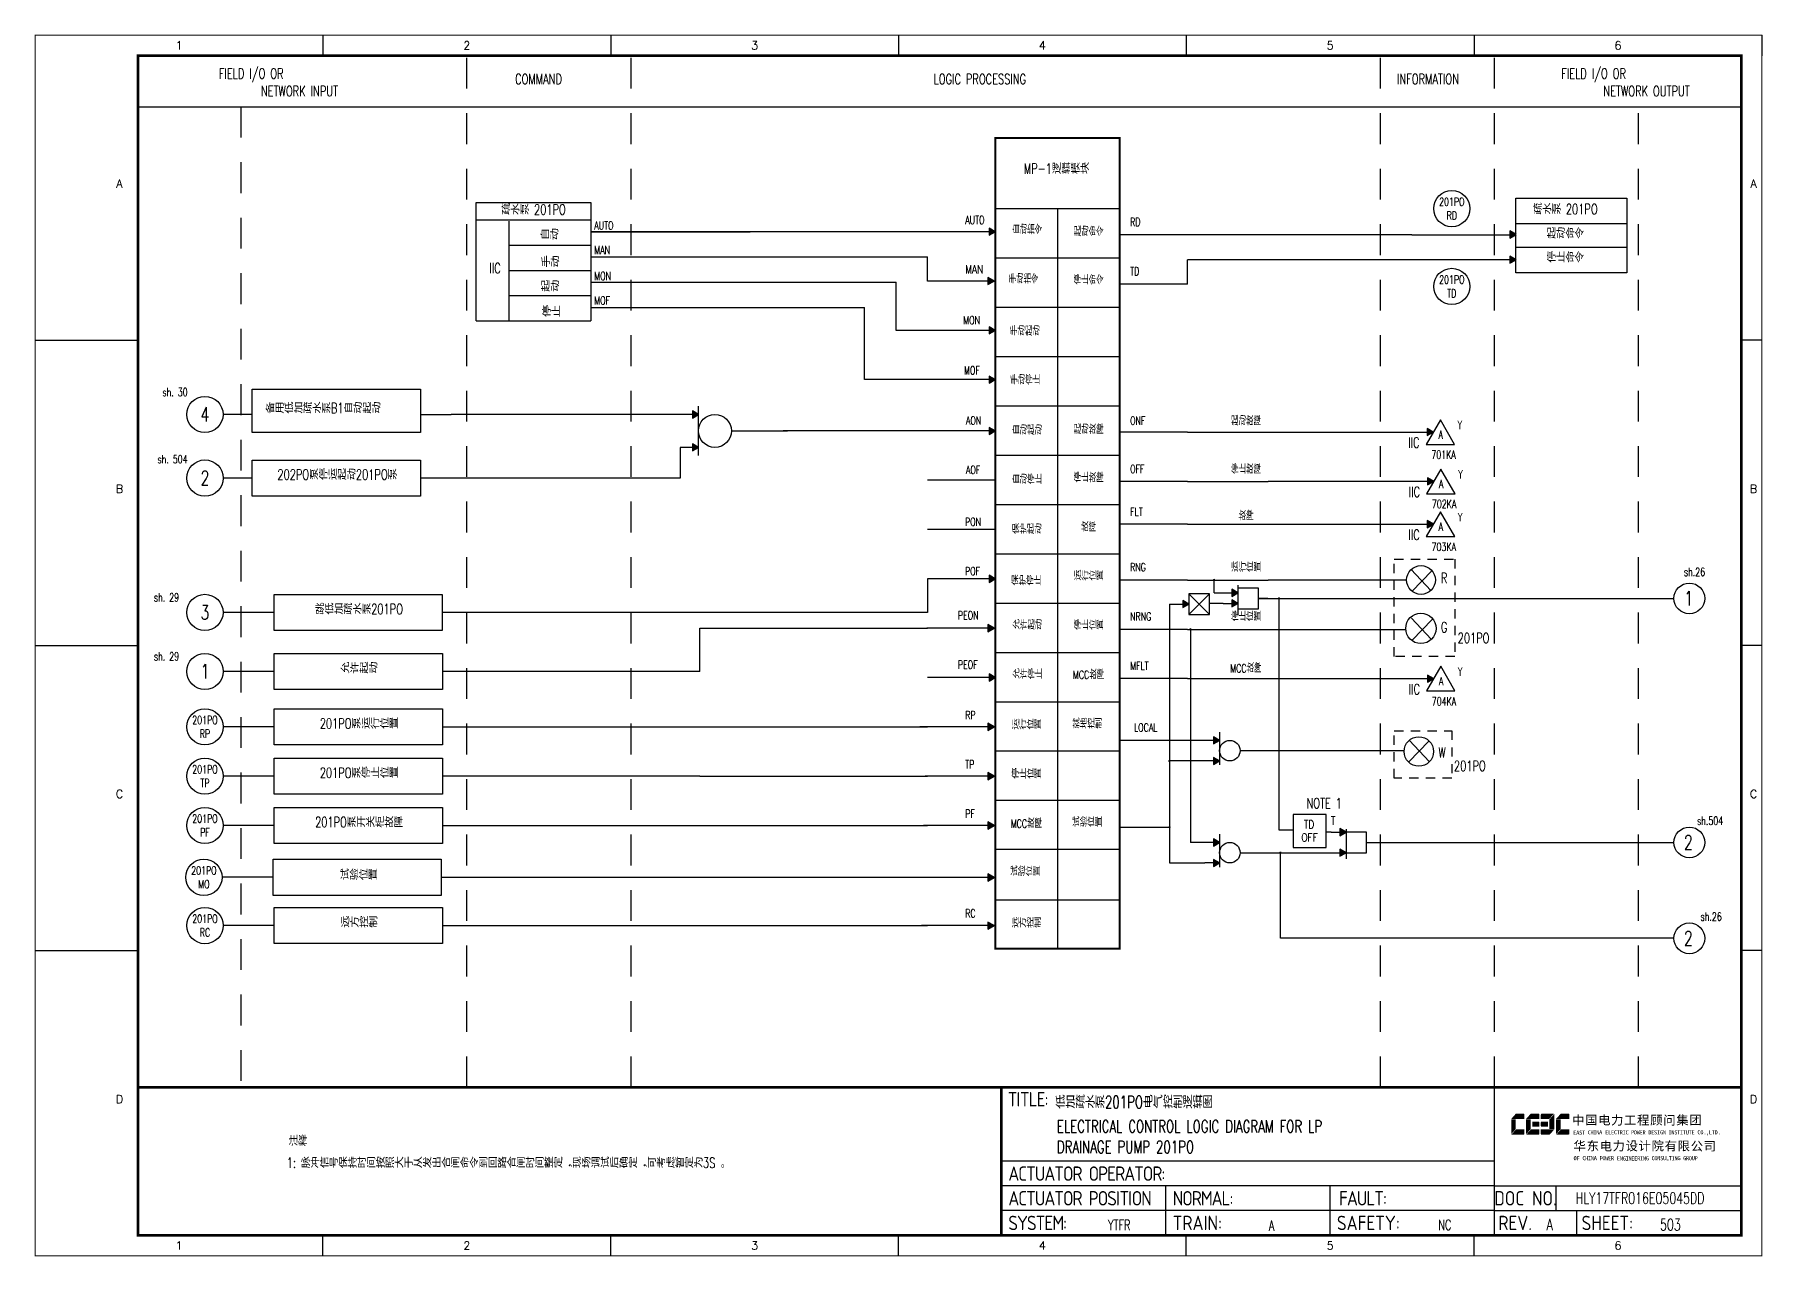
# Model space of a CAD drawing. Header units: millimetres. Extents: x 5560 to 16471, y 4607 to 8234.
# Drawn here: x 16050.6 to 16470.9, y 7531.3 to 7828.6 of the extents above; entities that cross this region are included whole.
import ezdxf
from ezdxf.enums import TextEntityAlignment as Align

# ---------------------------------------------------------------- set-up
doc = ezdxf.new("R2010")
doc.units = ezdxf.units.MM
doc.linetypes.add('JIS_02_0.7', pattern=[1.35, 0.75, -0.6])
for name, color, linetype in [('BLOCK', 7, 'Continuous'), ('BORDER', 1, 'Continuous'), ('MLINE', 6, 'Continuous'), ('TITLE', 1, 'Continuous'), ('TK', 7, 'Continuous'), ('图框_外框线', 7, 'Continuous'), ('图框_标题栏文字', 6, 'Continuous')]:
    doc.layers.add(name, color=color, linetype=linetype)
doc.styles.add('DANIEL', font='COMPLEX', dxfattribs={"width": 0.7, "bigfont": 'GVFS'})
doc.styles.add('ecepdi', font='simhei.ttf', dxfattribs={"width": 0.9})
doc.styles.get("Standard").update_dxf_attribs({"font": 'romans.shx', "width": 0.7, "bigfont": '@0hztxta.shx'})
doc.styles.add('工程字', font='gbenor.shx', dxfattribs={"bigfont": 'gbcbig.shx'})

# ---------------------------------------------------------------- blocks, each defined once
blk = doc.blocks.new('huo')
at = {"layer": 'BORDER'}
for points in [[(-72.15, 909.27), (-73.65, 910.13), (-73.65, 908.4)], [(-72.15, 904.27), (-73.65, 905.13), (-73.65, 903.4)]]:
    blk.add_hatch(color=256, dxfattribs=at).paths.add_polyline_path(points)
for p, q in [((-72.15, 909.27), (-75.75, 909.27)), ((-72.15, 911.28), (-72.15, 903.28)), ((-72.15, 904.27), (-75.75, 904.27)), ((-67.15, 906.77), (-65.15, 906.77))]:
    blk.add_line(p, q, dxfattribs=at)
for points in [[(-72.15, 909.27), (-73.65, 910.13), (-73.65, 908.4)], [(-72.15, 904.27), (-73.65, 905.13), (-73.65, 903.4)]]:
    blk.add_lwpolyline(points, close=True, dxfattribs=at)
blk.add_circle((-69.65, 906.77), 2.5, dxfattribs=at)
blk = doc.blocks.new('A$C1E0003F3')
h = blk.add_hatch(color=152)
edge = h.paths.add_edge_path()
edge.add_ellipse((5.15, 4.41), major_axis=(0, 0.211), ratio=0.769231, start_angle=-90, end_angle=0)
edge.add_line((5.15, 4.62), (3.22, 4.62))
edge.add_line((3.22, 4.62), (2.09, 3.35))
edge.add_line((2.09, 3.35), (5.32, 3.35))
edge.add_line((5.32, 3.35), (5.32, 4.41))
h.paths.add_polyline_path([(3.22, 3.23), (2.09, 3.23), (2.09, -0.36), (3.22, 0.91)])
edge = h.paths.add_edge_path()
edge.add_line((5.32, 0.81), (3.27, 0.81))
edge.add_line((3.27, 0.81), (2.13, -0.46))
edge.add_line((2.13, -0.46), (5.15, -0.46))
edge.add_ellipse((5.15, -0.25), major_axis=(0, 0.211), ratio=0.769231, start_angle=180, end_angle=270)
edge.add_line((5.32, -0.25), (5.32, 0.81))
h = blk.add_hatch(color=152)
edge = h.paths.add_edge_path()
edge.add_ellipse((8.78, 4.41), major_axis=(0, 0.211), ratio=0.769231, start_angle=-90, end_angle=0)
edge.add_line((8.78, 4.62), (6.84, 4.62))
edge.add_line((6.84, 4.62), (5.71, 3.35))
edge.add_line((5.71, 3.35), (8.94, 3.35))
edge.add_line((8.94, 3.35), (8.94, 4.41))
h.paths.add_polyline_path([(6.84, 3.23), (5.71, 3.23), (5.71, -0.36), (6.84, 0.91)])
edge = h.paths.add_edge_path()
edge.add_ellipse((8.78, 2.49), major_axis=(0, 0.211), ratio=0.769231, start_angle=-90, end_angle=0)
edge.add_line((8.78, 2.7), (7.22, 2.7))
edge.add_line((7.22, 2.7), (7.22, 1.44))
edge.add_line((7.22, 1.44), (8.78, 1.44))
edge.add_ellipse((8.78, 1.65), major_axis=(0, 0.211), ratio=0.769231, start_angle=180, end_angle=270)
edge.add_line((8.94, 1.65), (8.94, 2.49))
edge = h.paths.add_edge_path()
edge.add_line((8.94, 0.81), (6.89, 0.81))
edge.add_line((6.89, 0.81), (5.75, -0.46))
edge.add_line((5.75, -0.46), (8.78, -0.46))
edge.add_ellipse((8.78, -0.25), major_axis=(0, 0.211), ratio=0.769231, start_angle=180, end_angle=270)
edge.add_line((8.94, -0.25), (8.94, 0.81))
h = blk.add_hatch(color=1)
edge = h.paths.add_edge_path()
edge.add_line((12.48, 4.62), (9.46, 4.62))
edge.add_ellipse((9.46, 4.41), major_axis=(0, 0.211), ratio=0.769231, start_angle=0, end_angle=90)
edge.add_line((9.3, 4.41), (9.3, 3.35))
edge.add_line((9.3, 3.35), (11.35, 3.35))
edge.add_line((11.35, 3.35), (12.48, 4.62))
h.paths.add_polyline_path([(12.57, 4.56), (11.38, 3.23), (11.38, 0.93), (12.57, 0.93)])
edge = h.paths.add_edge_path()
edge.add_line((11.03, 2.7), (9.46, 2.7))
edge.add_ellipse((9.46, 2.49), major_axis=(0, 0.211), ratio=0.769231, start_angle=0, end_angle=90)
edge.add_line((9.3, 2.49), (9.3, 1.65))
edge.add_ellipse((9.46, 1.65), major_axis=(0, 0.211), ratio=0.769231, start_angle=90, end_angle=180)
edge.add_line((9.46, 1.44), (11.03, 1.44))
edge.add_line((11.03, 1.44), (11.03, 2.7))
h = blk.add_hatch(color=152)
edge = h.paths.add_edge_path()
edge.add_ellipse((16.11, 4.41), major_axis=(0, 0.211), ratio=0.769231, start_angle=-90, end_angle=0)
edge.add_line((16.11, 4.62), (14.14, 4.62))
edge.add_line((14.14, 4.62), (13, 3.35))
edge.add_line((13, 3.35), (16.27, 3.35))
edge.add_line((16.27, 3.35), (16.27, 4.41))
h.paths.add_polyline_path([(14.14, 3.23), (13, 3.23), (13, -0.36), (14.14, 0.91)])
edge = h.paths.add_edge_path()
edge.add_line((16.27, 0.81), (14.18, 0.81))
edge.add_line((14.18, 0.81), (13.04, -0.46))
edge.add_line((13.04, -0.46), (16.03, -0.46))
edge.add_ellipse((16.03, -0.15), major_axis=(0, 0.316), ratio=0.769231, start_angle=180, end_angle=270)
edge.add_line((16.27, -0.15), (16.27, 0.81))
h = blk.add_hatch(color=1)
edge = h.paths.add_edge_path()
edge.add_line((12.58, 0.79), (9.3, 0.79))
edge.add_line((9.3, 0.79), (9.3, -0.27))
edge.add_ellipse((9.46, -0.27), major_axis=(0, 0.211), ratio=0.769231, start_angle=90, end_angle=180)
edge.add_line((9.46, -0.48), (11.43, -0.48))
edge.add_line((11.43, -0.48), (12.58, 0.79))
at = {"layer": 'TITLE', "color": 7, "style": 'ecepdi'}
for s, p in [('中', (16.92, 1.94)), ('国', (20.09, 2)), ('电', (23.25, 1.99)), ('力', (26.39, 1.96)), ('程', (32.71, 1.98)), ('顾', (35.9, 1.98)), ('问', (39.09, 1.94)), ('集', (42.26, 1.98)), ('团', (45.42, 2.01)), ('工', (29.53, 1.95)), ('华', (17.24, -4.31)), ('东', (20.45, -4.29)), ('电', (23.62, -4.35)), ('力', (26.75, -4.32)), ('设', (29.92, -4.3)), ('计', (33.05, -4.31)), ('院', (36.26, -4.29)), ('有', (39.41, -4.29)), ('限', (42.57, -4.32)), ('公', (45.78, -4.38)), ('司', (48.91, -4.35))]:
    blk.add_text(s, height=2.2, dxfattribs=at).set_placement(p)
at = {"layer": 'TITLE', "color": 7, "style": 'ecepdi', "width": 0.975}
for s, p in [('E', (17.58, 0.02)), ('A', (18.29, 0.03)), ('S', (19, 0.03)), ('T', (19.7, 0.03)), ('C', (21.1, 0.09)), ('H', (21.77, 0.09)), ('I', (22.46, 0.09)), ('N', (23.17, 0.1)), ('A', (23.86, 0.1)), ('E', (25.35, 0.09)), ('L', (26.05, 0.11)), ('E', (26.76, 0.1)), ('C', (27.46, 0.12)), ('T', (28.18, 0.11)), ('R', (28.87, 0.1)), ('I', (29.57, 0.11)), ('C', (30.28, 0.1)), ('P', (31.64, 0.09)), ('O', (32.32, 0.08)), ('W', (33.03, 0.08)), ('E', (33.72, 0.08)), ('R', (34.42, 0.09)), ('D', (35.81, 0.1)), ('E', (36.52, 0.1)), ('S', (37.2, 0.1)), ('I', (37.91, 0.09)), ('G', (38.68, 0.11)), ('N', (39.38, 0.09)), ('I', (40.72, 0.07)), ('N', (41.43, 0.08)), ('S', (42.14, 0.08)), ('T', (42.83, 0.08)), ('I', (43.52, 0.09)), ('T', (44.22, 0.07)), ('U', (44.93, 0.07)), ('T', (45.63, 0.08)), ('E', (46.34, 0.09)), ('C', (47.76, 0.11)), ('O', (48.48, 0.1)), ('L', (50.56, 0.1)), ('T', (51.27, 0.1)), ('D', (51.96, 0.1)), ('.', (49.23, 0.1)), (',', (49.87, 0.1)), ('.', (52.72, 0.11)), ('O', (17.67, -6.18)), ('OF', (18.01, -6.2)), ('F', (18.37, -6.2)), ('C', (19.8, -6.19)), ('H', (20.47, -6.19)), ('I', (21.15, -6.19)), ('N', (21.87, -6.18)), ('A', (22.56, -6.18)), ('P', (23.98, -6.2)), ('O', (24.66, -6.21)), ('W', (25.36, -6.21)), ('E', (26.06, -6.21)), ('R', (26.75, -6.2)), ('E', (28.19, -6.24)), ('N', (28.91, -6.27)), ('G', (29.62, -6.26)), ('I', (30.32, -6.27)), ('N', (31.02, -6.27)), ('E', (31.7, -6.28)), ('E', (32.41, -6.27)), ('R', (33.1, -6.24)), ('I', (33.81, -6.24)), ('N', (34.51, -6.26)), ('G', (35.2, -6.24)), ('C', (36.61, -6.19)), ('O', (37.3, -6.21)), ('N', (38, -6.2)), ('S', (38.71, -6.21)), ('U', (39.41, -6.18)), ('L', (40.11, -6.18)), ('T', (40.81, -6.19)), ('I', (41.51, -6.21)), ('N', (42.2, -6.21)), ('G', (42.91, -6.17)), ('G', (44.29, -6.2)), ('R', (45, -6.21)), ('O', (45.69, -6.22)), ('U', (46.39, -6.2)), ('P', (47.1, -6.23))]:
    blk.add_text(s, height=1, dxfattribs=at).set_placement(p, align=Align.MIDDLE_CENTER)
blk = doc.blocks.new('1')
for p, q in [((70, 297), (70, 292)), ((140, 297), (140, 292)), ((210, 297), (210, 292)), ((280, 297), (280, 292)), ((350, 297), (350, 292)), ((420, 297), (420, 292)), ((0, 222.75), (25, 222.75)), ((420, 222.75), (415, 222.75)), ((0, 148.5), (25, 148.5)), ((420, 148.5), (415, 148.5)), ((0, 74.25), (25, 74.25)), ((420, 74.25), (415, 74.25)), ((70, 0), (70, 5)), ((140, 0), (140, 5)), ((210, 0), (210, 5)), ((280, 0), (280, 5)), ((350, 0), (350, 5))]:
    blk.add_line(p, q)
at = {"layer": '图框_外框线'}
for p, q in [((355, 5), (355, 41)), ((355, 23), (235, 23)), ((355, 17), (235, 17)), ((275, 11), (275, 17)), ((315, 11), (315, 17)), ((355, 17), (415, 17)), ((370, 11), (370, 17)), ((355, 11), (235, 11)), ((355, 11), (235, 11)), ((275, 5), (275, 11)), ((315, 5), (315, 11)), ((355, 11), (415, 11)), ((375, 5), (375, 11))]:
    blk.add_line(p, q, dxfattribs=at)
for points, const_width in [([(0, 0), (420, 0), (420, 297), (0, 297)], 0.3), ([(25, 5), (415, 5), (415, 292), (25, 292)], 0.6)]:
    blk.add_lwpolyline(points, close=True, dxfattribs=dict(at, const_width=const_width))
at = {"layer": '图框_外框线', "const_width": 0.6}
blk.add_lwpolyline([(235, 41), (25, 41)], dxfattribs=at)
at = {"layer": '图框_外框线'}
blk.add_lwpolyline([(415, 41, 0.6, 0.6, 0), (235, 41, 0.6, 0.6, 0), (235, 5, 0, 0, 0)], format="xyseb", dxfattribs=at)
blk.add_blockref('A$C1E0003F3', (356.94, 29.95))
at = {"layer": 'TK', "color": 3}
for s, p in [('1', (35, 294.5)), ('2', (105, 294.5)), ('3', (175, 294.5)), ('4', (245, 294.5)), ('5', (315, 294.5)), ('6', (385, 294.5)), ('1', (35, 2.5)), ('2', (105, 2.5)), ('3', (175, 2.5)), ('4', (245, 2.5)), ('5', (315, 2.5)), ('6', (385, 2.5))]:
    blk.add_text(s, height=2, dxfattribs=at).set_placement(p, align=Align.MIDDLE)
for s, p in [('A', (20.5, 259.88)), ('A', (418, 259.88)), ('B', (20.5, 185.62)), ('B', (418, 185.62)), ('C', (20.5, 111.38)), ('C', (418, 111.38)), ('D', (20.5, 37.12)), ('D', (418, 37.12))]:
    blk.add_text(s, height=2, dxfattribs=at).set_placement(p, align=Align.CENTER)
at = {"layer": '图框_标题栏文字', "char_height": 3.5, "style": '工程字'}
for s, insert, width, attachment_point in [('{\\T0.9; TITLE:}', (234.86, 38.09), 14.2249, 4), ('{\\T0.9; ACTUATOR OPERATOR:}', (235, 20), 40, 4), ('{\\T0.9; ACTUATOR POSITION}', (235, 14), 45, 4), ('{\\T0.9; NORMAL:}', (275, 14), 18.2557, 4), ('{\\T0.9; FAULT:}', (315.44, 14), 15, 4), ('DOC NO.', (362.5, 14), 15, 5), ('{\\T0.9; SYSTEM:}', (235, 8), 17.9526, 4), ('{\\T0.9; }TRAIN: ', (275, 8), 17.6638, 4), ('SAFETY:', (324.3, 8), 22.3993, 5), ('REV.', (360, 8), 10, 5), ('SHEET:', (382.42, 8), 20, 5)]:
    blk.add_mtext(s, dxfattribs=dict(at, insert=insert, width=width, attachment_point=attachment_point))

msp = doc.modelspace()

# ---------------------------------------------------------------- hatches: boundary and pattern name
for points in [[(16284.24, 7780.66), (16282.74, 7781.52), (16282.74, 7779.79)], [(16410.95, 7779.97), (16409.45, 7780.83), (16409.45, 7779.1)], [(16410.95, 7773.84), (16409.45, 7774.71), (16409.45, 7772.97)], [(16283.97, 7768.66), (16282.47, 7769.52), (16282.47, 7767.79)], [(16284.24, 7756.66), (16282.74, 7757.52), (16282.74, 7755.79)], [(16284.24, 7744.66), (16282.74, 7745.52), (16282.74, 7743.79)], [(16212.06, 7736.19), (16210.56, 7737.05), (16210.56, 7735.32)], [(16284.24, 7732.19), (16282.74, 7733.05), (16282.74, 7731.32)], [(16390.78, 7731.91), (16389.28, 7732.78), (16389.28, 7731.05)], [(16212.06, 7728.19), (16210.56, 7729.05), (16210.56, 7727.32)], [(16390.89, 7719.91), (16389.39, 7720.78), (16389.39, 7719.05)], [(16390.82, 7709.49), (16389.32, 7710.36), (16389.32, 7708.63)], [(16284.24, 7696.19), (16282.74, 7697.05), (16282.74, 7695.32)], [(16283.97, 7684.19), (16282.47, 7685.05), (16282.47, 7683.32)], [(16284.24, 7672.19), (16282.74, 7673.05), (16282.74, 7671.32)], [(16390.87, 7671.91), (16389.37, 7672.78), (16389.37, 7671.05)], [(16283.97, 7660.19), (16282.47, 7661.05), (16282.47, 7659.32)], [(16283.97, 7648.19), (16282.47, 7649.05), (16282.47, 7647.32)], [(16283.97, 7636.19), (16282.47, 7637.05), (16282.47, 7635.32)], [(16283.97, 7623.54), (16282.47, 7624.41), (16282.47, 7622.67)], [(16283.97, 7611.83), (16282.47, 7612.7), (16282.47, 7610.97)]]:
    msp.add_hatch(color=256).paths.add_polyline_path(points)
h = msp.add_hatch(color=256)
h.paths.add_polyline_path([(16337.19, 7695.94), (16337.48, 7695.94), (16337.48, 7695.94), (16337.77, 7695.94, 0.926538)])
h.paths.add_polyline_path([(16337.77, 7695.91, 0.019012), (16337.77, 7695.94), (16337.48, 7695.94), (16337.48, 7695.62, 0.419038)])
h.paths.add_polyline_path([(16337.48, 7695.94), (16337.19, 7695.94, 0.019106), (16337.19, 7695.91, 0.409405), (16337.48, 7695.62)])
h = msp.add_hatch(color=256)
h.paths.add_polyline_path([(16352.97, 7691.45), (16353.26, 7691.45), (16353.26, 7691.45), (16353.55, 7691.45, 0.926538)])
h.paths.add_polyline_path([(16353.56, 7691.43, 0.019012), (16353.55, 7691.45), (16353.26, 7691.45), (16353.26, 7691.14, 0.419038)])
h.paths.add_polyline_path([(16353.26, 7691.45), (16352.97, 7691.45, 0.019106), (16352.97, 7691.43, 0.409405), (16353.26, 7691.14)])
h = msp.add_hatch(color=256)
h.paths.add_polyline_path([(16331.43, 7683.94), (16331.72, 7683.94), (16331.72, 7683.94), (16332.01, 7683.94, 0.926538)])
h.paths.add_polyline_path([(16332.01, 7683.91, 0.019012), (16332.01, 7683.94), (16331.72, 7683.94), (16331.72, 7683.62, 0.419038)])
h.paths.add_polyline_path([(16331.72, 7683.94), (16331.43, 7683.94, 0.019106), (16331.43, 7683.91, 0.409405), (16331.72, 7683.62)])
h = msp.add_hatch(color=256)
h.paths.add_polyline_path([(16326.32, 7651.92), (16326.61, 7651.92), (16326.61, 7651.92), (16326.91, 7651.92, 0.926538)])
h.paths.add_polyline_path([(16326.91, 7651.9, 0.019012), (16326.91, 7651.92), (16326.61, 7651.92), (16326.61, 7651.61, 0.419038)])
h.paths.add_polyline_path([(16326.61, 7651.92), (16326.32, 7651.92, 0.019106), (16326.32, 7651.9, 0.409405), (16326.61, 7651.61)])
h = msp.add_hatch(color=256)
h.paths.add_polyline_path([(16326.32, 7635.8), (16326.61, 7635.8), (16326.61, 7635.8), (16326.91, 7635.8, 0.926538)])
h.paths.add_polyline_path([(16326.91, 7635.78, 0.019012), (16326.91, 7635.8), (16326.61, 7635.8), (16326.61, 7635.49, 0.419038)])
h.paths.add_polyline_path([(16326.61, 7635.8), (16326.32, 7635.8, 0.019106), (16326.32, 7635.78, 0.409405), (16326.61, 7635.49)])
h = msp.add_hatch(color=256)
h.paths.add_polyline_path([(16353.32, 7629.58), (16353.6, 7629.58), (16353.6, 7629.58), (16353.9, 7629.58, 0.926538)])
h.paths.add_polyline_path([(16353.9, 7629.56, 0.019012), (16353.9, 7629.58), (16353.6, 7629.58), (16353.6, 7629.26, 0.419038)])
h.paths.add_polyline_path([(16353.6, 7629.58), (16353.32, 7629.58, 0.019106), (16353.31, 7629.56, 0.409405), (16353.6, 7629.26)])
at = {"layer": 'BORDER'}
for color, points in [(256, [(16343.25, 7692.79), (16341.75, 7693.66), (16341.75, 7691.93)]), (40, [(16331.35, 7690.05), (16329.85, 7690.92), (16329.85, 7689.19)]), (256, [(16343.25, 7690.23), (16341.75, 7691.1), (16341.75, 7689.36)]), (40, [(16369.58, 7634.56), (16368.08, 7635.42), (16368.08, 7633.69)]), (40, [(16369.58, 7629.56), (16368.08, 7630.42), (16368.08, 7628.69)])]:
    msp.add_hatch(color=color, dxfattribs=at).paths.add_polyline_path(points)

# ---------------------------------------------------------------- linework, layer by layer
for p, q in [((16284.24, 7786.31), (16284.24, 7803.49)), ((16284.24, 7803.49), (16314.52, 7803.49)), ((16314.52, 7786.31), (16314.52, 7803.49)), ((16284.24, 7786.31), (16314.52, 7786.31)), ((16299.38, 7786.31), (16299.38, 7606.19)), ((16157.94, 7783.54), (16185.89, 7783.54)), ((16165.92, 7783.24), (16165.92, 7758.97)), ((16185.89, 7780.66), (16224.63, 7780.66)), ((16284.24, 7780.66), (16185.89, 7780.66)), ((16284.24, 7780.66), (16267.79, 7780.66)), ((16385.6, 7779.91), (16335.97, 7779.91)), ((16385.6, 7779.91), (16410.86, 7779.91)), ((16165.92, 7777.4), (16185.89, 7777.4)), ((16165.92, 7777.4), (16185.89, 7777.4)), ((16185.89, 7774.52), (16267.79, 7774.52)), ((16267.79, 7768.66), (16267.79, 7774.52)), ((16284.24, 7774.31), (16314.52, 7774.31)), ((16330.97, 7767.91), (16330.97, 7773.78)), ((16385.6, 7773.78), (16330.97, 7773.78)), ((16410.86, 7773.78), (16385.6, 7773.78)), ((16165.92, 7771.25), (16185.89, 7771.25)), ((16165.92, 7771.25), (16185.89, 7771.25)), ((16185.89, 7768.37), (16260.17, 7768.37)), ((16260.17, 7756.66), (16260.17, 7768.37)), ((16284.24, 7768.66), (16267.79, 7768.66)), ((16165.92, 7765.11), (16185.89, 7765.11)), ((16165.92, 7765.11), (16185.89, 7765.11)), ((16157.94, 7758.97), (16185.89, 7758.97)), ((16185.89, 7762.23), (16252.4, 7762.23)), ((16252.4, 7744.66), (16252.4, 7762.23)), ((16284.24, 7762.31), (16314.52, 7762.31)), ((16284.24, 7756.66), (16260.17, 7756.66)), ((16284.24, 7750.31), (16314.52, 7750.31)), ((16284.24, 7744.66), (16252.4, 7744.66)), ((16212.06, 7726.19), (16212.06, 7738.19)), ((16284.24, 7738.31), (16314.52, 7738.31)), ((16144.41, 7736.19), (16151.89, 7736.19)), ((16209.06, 7736.19), (16151.89, 7736.19)), ((16151.89, 7736.19), (16151.89, 7736.19)), ((16212.06, 7736.19), (16209.06, 7736.19)), ((16220.06, 7732.19), (16233.69, 7732.19)), ((16236.69, 7732.19), (16232.63, 7732.19)), ((16267.79, 7732.19), (16236.69, 7732.19)), ((16284.24, 7732.19), (16267.79, 7732.19)), ((16329.13, 7731.91), (16314.52, 7731.91)), ((16330.97, 7731.91), (16350.62, 7731.91)), ((16350.62, 7731.91), (16390.78, 7731.91)), ((16212.06, 7728.19), (16207.62, 7728.19)), ((16284.24, 7726.31), (16314.52, 7726.31)), ((16284.24, 7720.19), (16267.79, 7720.19)), ((16329.13, 7719.91), (16314.52, 7719.91)), ((16330.97, 7719.91), (16350.62, 7719.91)), ((16390.89, 7719.91), (16350.62, 7719.91)), ((16284.24, 7714.31), (16314.52, 7714.31)), ((16329.13, 7709.49), (16314.52, 7709.49)), ((16329.13, 7709.49), (16314.52, 7709.49)), ((16330.97, 7709.49), (16350.62, 7709.49)), ((16350.62, 7709.49), (16390.82, 7709.49)), ((16284.24, 7708.19), (16267.79, 7708.19)), ((16284.24, 7702.31), (16314.52, 7702.31)), ((16284.24, 7696.19), (16267.79, 7696.19)), ((16267.79, 7696.19), (16267.79, 7688.02)), ((16330.97, 7695.91), (16350.62, 7695.91)), ((16337.48, 7692.79), (16337.48, 7695.91)), ((16384.31, 7695.91), (16350.62, 7695.91)), ((16385.43, 7698.43), (16390.22, 7693.34)), ((16390.44, 7698.12), (16385.61, 7693.11)), ((16267.79, 7688.02), (16149.74, 7688.02)), ((16284.24, 7690.31), (16314.52, 7690.31)), ((16326.6, 7690.05), (16326.6, 7631.26)), ((16350.55, 7691.43), (16348.25, 7691.43)), ((16348.25, 7691.43), (16449.34, 7691.43)), ((16353.26, 7691.43), (16353.26, 7635.13)), ((16212.36, 7684.19), (16267.79, 7684.19)), ((16212.36, 7673.66), (16212.36, 7684.19)), ((16284.24, 7684.19), (16267.58, 7684.19)), ((16330.97, 7683.91), (16350.62, 7683.91)), ((16331.72, 7683.91), (16331.72, 7632.06)), ((16350.62, 7683.91), (16384.08, 7683.91)), ((16385.49, 7686.6), (16390.28, 7681.51)), ((16390.5, 7686.29), (16385.67, 7681.29)), ((16284.24, 7678.31), (16314.52, 7678.31)), ((16212.36, 7673.66), (16149.75, 7673.66)), ((16284.24, 7672.19), (16267.79, 7672.19)), ((16330.97, 7671.91), (16350.62, 7671.91)), ((16350.62, 7671.91), (16390.87, 7671.91)), ((16284.24, 7666.31), (16314.52, 7666.31)), ((16149.75, 7660.19), (16212.36, 7660.19)), ((16212.36, 7660.19), (16267.79, 7660.19)), ((16284.24, 7660.19), (16265.86, 7660.19)), ((16284.24, 7654.31), (16314.52, 7654.31)), ((16329.13, 7656.9), (16314.52, 7656.9)), ((16345.8, 7654.4), (16383.68, 7654.4)), ((16389.7, 7656.68), (16384.87, 7651.67)), ((16385.03, 7656.88), (16389.82, 7651.78)), ((16335.21, 7651.9), (16326.6, 7651.9)), ((16212.36, 7648.19), (16149.75, 7648.19)), ((16212.36, 7648.19), (16267.79, 7648.19)), ((16284.24, 7648.19), (16267.17, 7648.19)), ((16284.24, 7642.31), (16314.52, 7642.31)), ((16149.75, 7636.19), (16212.36, 7636.19)), ((16212.36, 7636.19), (16267.79, 7636.19)), ((16284.24, 7636.19), (16266.81, 7636.19)), ((16314.53, 7635.78), (16326.6, 7635.78)), ((16353.26, 7635.13), (16356.7, 7635.13)), ((16284.24, 7630.43), (16314.52, 7630.43)), ((16326.6, 7631.26), (16326.6, 7627.06)), ((16335.21, 7632.06), (16331.72, 7632.06)), ((16345.8, 7629.56), (16370.88, 7629.56)), ((16353.61, 7608.73), (16353.61, 7629.56)), ((16374.58, 7632.06), (16449.34, 7632.06)), ((16326.6, 7627.06), (16335.21, 7627.06)), ((16149.5, 7623.57), (16284.24, 7623.57)), ((16284.24, 7618.08), (16314.52, 7618.08)), ((16149.75, 7611.83), (16212.36, 7611.83)), ((16212.36, 7611.83), (16267.79, 7611.83)), ((16284.24, 7611.83), (16266.34, 7611.83))]:
    msp.add_line(p, q)
at = {"color": 0}
for p, q in [((16335.97, 7779.91), (16314.52, 7779.91)), ((16330.97, 7767.91), (16314.52, 7767.91)), ((16103.48, 7736.19), (16096.42, 7736.19)), ((16330.97, 7731.91), (16314.52, 7731.91)), ((16207.62, 7728.19), (16207.62, 7720.71)), ((16103.48, 7720.71), (16096.42, 7720.71)), ((16207.62, 7720.71), (16144.41, 7720.71)), ((16330.97, 7719.91), (16314.52, 7719.91)), ((16330.97, 7709.49), (16314.52, 7709.49)), ((16330.97, 7709.49), (16314.52, 7709.49)), ((16330.97, 7695.91), (16314.52, 7695.91)), ((16330.97, 7695.91), (16314.52, 7695.91)), ((16337.48, 7692.79), (16342.87, 7692.79)), ((16108.81, 7688.02), (16096.42, 7688.02)), ((16330.97, 7683.91), (16314.52, 7683.91)), ((16330.97, 7683.91), (16314.52, 7683.91)), ((16108.82, 7673.66), (16096.43, 7673.66)), ((16330.97, 7671.91), (16314.52, 7671.91)), ((16330.97, 7671.91), (16314.52, 7671.91)), ((16330.97, 7671.91), (16350.62, 7671.91)), ((16108.82, 7660.19), (16096.43, 7660.19)), ((16330.97, 7656.9), (16314.52, 7656.9)), ((16335.21, 7656.9), (16314.52, 7656.9)), ((16108.82, 7648.19), (16096.43, 7648.19)), ((16108.82, 7636.19), (16096.43, 7636.19)), ((16108.57, 7623.57), (16096.18, 7623.57)), ((16108.82, 7611.83), (16096.43, 7611.83)), ((16449.34, 7608.73), (16353.61, 7608.73))]:
    msp.add_line(p, q, dxfattribs=at)
at = {"color": 40}
for p, q in [((16339.66, 7690.23), (16336.35, 7690.23)), ((16365.99, 7634.56), (16364.7, 7634.56))]:
    msp.add_line(p, q, dxfattribs=at)
for const_width in [0.5, 0.2]:
    msp.add_lwpolyline([(16284.24, 7803.49), (16314.52, 7803.49), (16314.52, 7606.19), (16284.24, 7606.19), (16284.24, 7803.49)], dxfattribs=dict(const_width=const_width))
for points in [[(16410.86, 7788.8), (16437.88, 7788.8), (16437.88, 7770.66), (16410.86, 7770.66)], [(16284.24, 7786.31), (16314.52, 7786.31), (16314.52, 7606.19), (16284.24, 7606.19)], [(16284.24, 7780.66), (16282.74, 7781.52), (16282.74, 7779.79)], [(16410.95, 7779.97), (16409.45, 7780.83), (16409.45, 7779.1)], [(16410.86, 7782.66), (16437.88, 7782.66), (16437.88, 7776.8), (16410.86, 7776.8)], [(16410.95, 7773.84), (16409.45, 7774.71), (16409.45, 7772.97)], [(16283.97, 7768.66), (16282.47, 7769.52), (16282.47, 7767.79)], [(16284.24, 7756.66), (16282.74, 7757.52), (16282.74, 7755.79)], [(16103.48, 7742.33), (16144.41, 7742.33), (16144.41, 7731.8), (16103.48, 7731.8)], [(16284.24, 7744.66), (16282.74, 7745.52), (16282.74, 7743.79)], [(16212.06, 7736.19), (16210.56, 7737.05), (16210.56, 7735.32)], [(16284.24, 7732.19), (16282.74, 7733.05), (16282.74, 7731.32)], [(16390.78, 7731.91), (16389.28, 7732.78), (16389.28, 7731.05)], [(16212.06, 7728.19), (16210.56, 7729.05), (16210.56, 7727.32)], [(16103.48, 7725.1), (16144.41, 7725.1), (16144.41, 7716.32), (16103.48, 7716.32)], [(16390.89, 7719.91), (16389.39, 7720.78), (16389.39, 7719.05)], [(16390.82, 7709.49), (16389.32, 7710.36), (16389.32, 7708.63)], [(16284.24, 7696.19), (16282.74, 7697.05), (16282.74, 7695.32)], [(16108.81, 7692.41), (16149.74, 7692.41), (16149.74, 7683.63), (16108.81, 7683.63)], [(16283.97, 7684.19), (16282.47, 7685.05), (16282.47, 7683.32)], [(16108.82, 7678.05), (16149.75, 7678.05), (16149.75, 7669.27), (16108.82, 7669.27)], [(16284.24, 7672.19), (16282.74, 7673.05), (16282.74, 7671.32)], [(16390.87, 7671.91), (16389.37, 7672.78), (16389.37, 7671.05)], [(16108.82, 7664.57), (16149.75, 7664.57), (16149.75, 7655.8), (16108.82, 7655.8)], [(16283.97, 7660.19), (16282.47, 7661.05), (16282.47, 7659.32)], [(16108.82, 7652.57), (16149.75, 7652.57), (16149.75, 7643.8), (16108.82, 7643.8)], [(16283.97, 7648.19), (16282.47, 7649.05), (16282.47, 7647.32)], [(16108.82, 7640.57), (16149.75, 7640.57), (16149.75, 7631.8), (16108.82, 7631.8)], [(16283.97, 7636.19), (16282.47, 7637.05), (16282.47, 7635.32)], [(16108.57, 7627.96), (16149.5, 7627.96), (16149.5, 7619.19), (16108.57, 7619.19)], [(16283.97, 7623.54), (16282.47, 7624.41), (16282.47, 7622.67)], [(16108.82, 7616.22), (16149.75, 7616.22), (16149.75, 7607.44), (16108.82, 7607.44)], [(16283.97, 7611.83), (16282.47, 7612.7), (16282.47, 7610.97)]]:
    msp.add_lwpolyline(points, close=True)
for points in [[(16157.94, 7787.73), (16185.89, 7787.73), (16185.89, 7783.54)], [(16157.94, 7758.97), (16157.94, 7787.73)], [(16185.89, 7783.54), (16185.89, 7777.4)], [(16185.89, 7777.4), (16185.89, 7771.25)], [(16185.89, 7771.25), (16185.89, 7765.11)], [(16185.89, 7765.11), (16185.89, 7758.97)]]:
    msp.add_lwpolyline(points)
at = {"color": 1}
for points in [[(16395.97, 7728.91), (16392.51, 7734.91), (16389.04, 7728.91)], [(16396.09, 7716.91), (16392.62, 7722.91), (16389.16, 7716.91)], [(16396.01, 7706.49), (16392.55, 7712.49), (16389.08, 7706.49)], [(16396.07, 7668.91), (16392.61, 7674.91), (16389.14, 7668.91)]]:
    msp.add_lwpolyline(points, close=True, dxfattribs=at)
at = {"linetype": 'JIS_02_0.7', "ltscale": 3}
for points in [[(16381.28, 7700.97), (16396.01, 7700.97), (16396.01, 7677.32), (16381.28, 7677.32)], [(16381.28, 7659.24), (16395.31, 7659.24), (16395.31, 7647.72), (16381.28, 7647.72)]]:
    msp.add_lwpolyline(points, close=True, dxfattribs=at)
at = {"color": 40}
msp.add_lwpolyline([(16356.7, 7630.86), (16364.7, 7630.86), (16364.7, 7638.86), (16356.7, 7638.86)], close=True, dxfattribs=at)
for centre, radius in [((16395.3, 7786.27), 4.41), ((16395.3, 7767.34), 4.41), ((16092, 7736.19), 4.41), ((16216.06, 7732.19), 4), ((16092.01, 7720.71), 4.41), ((16387.81, 7695.92), 3.51), ((16092, 7688.02), 4.41), ((16453.08, 7691.43), 3.74), ((16387.78, 7684.14), 3.69), ((16092.01, 7673.66), 4.41), ((16092.01, 7660.19), 4.41), ((16387.27, 7654.18), 3.59), ((16092.01, 7648.19), 4.41), ((16092.01, 7636.19), 4.41), ((16453.08, 7632.06), 3.74), ((16091.76, 7623.57), 4.41), ((16092.01, 7611.83), 4.41), ((16453.08, 7608.73), 3.74)]:
    msp.add_circle(centre, radius)
at = {"layer": 'BORDER', "color": 40}
for p, q in [((16331.35, 7692.55), (16336.35, 7687.55)), ((16336.35, 7692.55), (16331.35, 7687.55)), ((16326.6, 7690.05), (16331.35, 7690.05)), ((16365.99, 7634.56), (16369.58, 7634.56)), ((16369.58, 7635.25), (16369.58, 7628.06))]:
    msp.add_line(p, q, dxfattribs=at)
at = {"layer": 'BORDER'}
for p, q in [((16339.66, 7692.79), (16343.25, 7692.79)), ((16343.25, 7694.62), (16343.25, 7687.43)), ((16339.66, 7690.23), (16343.25, 7690.23))]:
    msp.add_line(p, q, dxfattribs=at)
at = {"layer": 'BORDER', "color": 40}
for points in [[(16336.35, 7692.55), (16331.35, 7692.55), (16331.35, 7687.55), (16336.35, 7687.55)], [(16331.35, 7690.05), (16329.85, 7690.92), (16329.85, 7689.19)], [(16369.58, 7634.56), (16368.08, 7635.42), (16368.08, 7633.69)], [(16374.58, 7634.56), (16369.58, 7634.56), (16369.58, 7629.56), (16374.58, 7629.56)], [(16369.58, 7629.56), (16368.08, 7630.42), (16368.08, 7628.69)]]:
    msp.add_lwpolyline(points, close=True, dxfattribs=at)
at = {"layer": 'BORDER'}
for points in [[(16343.25, 7692.79), (16341.75, 7693.66), (16341.75, 7691.93)], [(16348.25, 7693.93), (16343.25, 7693.93), (16343.25, 7688.93), (16348.25, 7688.93)], [(16343.25, 7690.23), (16341.75, 7691.1), (16341.75, 7689.36)]]:
    msp.add_lwpolyline(points, close=True, dxfattribs=at)
at = {"layer": 'MLINE', "linetype": 'JIS_02_0.7', "ltscale": 10}
for p, q in [((16155.71, 7572.48), (16155.71, 7823.48)), ((16195.71, 7572.48), (16195.71, 7823.48)), ((16377.94, 7572.48), (16377.94, 7823.48)), ((16405.71, 7572.48), (16405.71, 7823.48)), ((16100.71, 7811.04), (16100.71, 7572.48)), ((16440.71, 7572.48), (16440.71, 7811.04))]:
    msp.add_line(p, q, dxfattribs=at)
at = {"layer": 'MLINE'}
msp.add_line((16075.71, 7811.04), (16465.71, 7811.04), dxfattribs=at)

# ---------------------------------------------------------------- block references
msp.add_blockref('1', (16050.71, 7531.48))
at = {"color": 40}
for p in [(16410.95, 6747.63), (16410.95, 6722.79)]:
    msp.add_blockref('huo', p, dxfattribs=at)

# ---------------------------------------------------------------- texts
at = {"color": 1, "width": 0.7}
for p in [(16392.59, 7730.29), (16392.71, 7718.29), (16392.63, 7707.87), (16392.69, 7670.29)]:
    msp.add_text('A', height=2, dxfattribs=at).set_placement(p, align=Align.CENTER)
at = {"color": 40, "width": 0.7}
msp.add_text('NOTE 1', height=2.5, dxfattribs=at).set_placement((16359.95, 7640.33))
at = {"width": 0.7}
for s, p in [('注释', (16112.36, 7558.22)), ('1: 脉冲信号保持时间按照大于从发出合闸命令到回路合闸时间整定，现场调试后确定，可考虑暂定为3S。', (16111.88, 7552.87))]:
    msp.add_text(s, height=2.5, dxfattribs=at).set_placement(p)
for s, insert, char_height, width, attachment_point in [('{\\W0.7;MP-1逻辑模块}', (16291.19, 7797.27), 2.5, 73.0067, 1), ('疏水泵 201PO', (16171.91, 7787.28), 2.5, 29.7792, 2), ('{\\W0.7;AUTO}', (16276.94, 7784.51), 2, 73.0067, 1), ('疏水泵 201PO', (16422.9, 7787.42), 2.5, 29.7792, 2), ('自动  ', (16175.79, 7781.2), 2.5, 19.3818, 2), ('{\\W0.7;AUTO}', (16186.7, 7783.16), 2, 5.9344, 1), ('{\\W0.7;自动指令}', (16288.36, 7782.09), 2, 73.0067, 1), ('起动命令 ', (16422.9, 7781.51), 2.5, 28.7463, 2), ('{\\W0.7;MAN}', (16186.7, 7777.21), 2, 5.9344, 1), ('停止命令 ', (16422.9, 7775.68), 2.5, 30.0157, 2), ('IIC', (16161.18, 7773.06), 2.5, 4.3602, 1), ('手动  ', (16176.01, 7774.56), 2.5, 19.3818, 2), ('{\\W0.8;MAN}', (16276.94, 7772.51), 2, 73.0067, 1), ('起动 ', (16175.94, 7768.64), 2.5, 19.3818, 2), ('{\\W0.7;MON}', (16186.7, 7770.88), 2, 5.9344, 1), ('{\\W0.7;手动指令}', (16287.48, 7770.09), 2, 73.0067, 1), ('{\\W0.7;MOF}', (16186.7, 7764.93), 2, 5.9344, 1), ('停止 ', (16176.2, 7762.47), 2.5, 19.3818, 2), ('备用低加疏水泵B1自动起动', (16106.7, 7738.99), 2.5, 57.1272, 1), ('Y', (16396.72, 7734.61), 2, 73.0067, 1), ('IIC', (16384.68, 7730.59), 2.5, 2.4135, 1), ('701KA', (16390.33, 7727.4), 2, 73.0067, 1), ('Y', (16396.84, 7722.61), 2, 73.0067, 1), ('IIC', (16384.8, 7718.59), 2.5, 2.4135, 1), ('702KA', (16390.45, 7715.4), 2, 73.0067, 1), ('Y', (16396.76, 7712.19), 2, 73.0067, 1), ('IIC', (16384.72, 7708.17), 2.5, 2.4135, 1), ('703KA', (16390.37, 7704.98), 2, 73.0067, 1), ('R', (16392.62, 7697.63), 2.5, 2.4135, 1), ('跳低加疏水泵201PO', (16129.48, 7690.09), 2.5, 50.9636, 2), ('G', (16392.62, 7685.67), 2.5, 2.4135, 1), ('201PO', (16396.73, 7683.05), 2.5, 8.6532, 1), ('允许起动 ', (16129.49, 7675.73), 2.5, 50.9636, 2), ('IIC', (16384.78, 7670.59), 2.5, 2.4135, 1), ('Y', (16396.82, 7674.61), 2, 73.0067, 1), ('704KA', (16390.43, 7667.4), 2, 73.0067, 1), ('201PO泵运行位置', (16129.49, 7662.25), 2.5, 50.9636, 2), ('{\\W0.7;就地控制}', (16302.98, 7661.85), 2, 73.0067, 1), ('{\\W0.7;LOCAL}', (16318, 7661.02), 2, 73.0067, 1), ('W', (16392.04, 7655.2), 2.5, 2.4135, 1), ('201PO泵停止位置', (16129.49, 7650.25), 2.5, 50.9636, 2), ('201PO', (16395.82, 7651.93), 2.5, 8.6532, 1), ('201PO泵开关柜故障', (16129.49, 7638.25), 2.5, 50.9636, 2), ('{\\C256;试验位置}', (16129.39, 7625.45), 2.5, 50.9636, 2), ('远方控制', (16129.49, 7613.9), 2.5, 50.9636, 2), ('低加疏水泵201PO电气控制逻辑图', (16298.84, 7570.37), 3, 97.8218, 1), ('ELECTRICAL CONTROL LOGIC DIAGRAM FOR LP DRAINAGE PUMP 201PO', (16299.22, 7564.48), 3, 73.0067, 1), ('YTFR', (16311.67, 7540.22), 2.5, 73.0067, 1), ('NC', (16391.97, 7540.24), 2.5, 73.0067, 1), ('A', (16418.36, 7540.5), 2.8, 8.5983, 1), ('A', (16350.79, 7540.1), 2.5, 73.0067, 1)]:
    msp.add_mtext(s, dxfattribs=dict(insert=insert, char_height=char_height, width=width, attachment_point=attachment_point))
at = {"color": 0}
for s, insert, char_height, width, attachment_point in [('201PO\\PRD', (16395.3, 7786.27), 2, 3.6872, 5), ('RD', (16317.05, 7784.04), 2, 8.7491, 1), ('{\\W0.7;起动命令}', (16306.95, 7781.62), 2, 7.9782, 2), ('TD', (16317.05, 7772.04), 2, 9.2175, 1), ('{\\W0.7;停止命令}', (16306.95, 7769.85), 2, 9.215, 2), ('201PO\\PTD', (16395.3, 7767.34), 2, 3.6872, 5), ('MON', (16276.46, 7760.12), 2, 7.2752, 1), ('{\\W0.7;\\C256;手动起动}', (16291.45, 7757.41), 2, 7.5737, 2), ('MOF', (16276.65, 7747.94), 2, 7.1108, 1), ('sh. 30', (16084.73, 7742.63), 2, 10.3074, 2), ('{\\W0.7;\\C256;手动\\C0;停止}', (16291.52, 7745.52), 2, 8.4078, 2), ('4', (16092, 7736.19), 3.5, 3.6872, 5), ('AON', (16277.11, 7735.71), 2, 7.2788, 1), ('{\\W0.7;起动故障}', (16306.95, 7733.48), 2, 7.7319, 2), ('{\\C256;ONF}', (16317.05, 7735.67), 2, 9.696, 1), ('{\\W0.7;起动故障}', (16345.23, 7735.55), 2, 7.7319, 2), ('{\\W0.7;自动起动}', (16291.98, 7733.29), 2, 9.6097, 2), ('{\\W0.7;2}', (16092, 7720.71), 3.5, 3.6872, 5), ('{\\C256;202PO}泵停运起动{\\C256;201PO}泵', (16124.18, 7722.82), 2.5, 41.3345, 2), ('AOF', (16277.11, 7723.71), 2, 7.0308, 1), ('{\\W0.7;自动停止}', (16291.98, 7721.29), 2, 8.9344, 2), ('{\\W0.7;停止故障}', (16306.95, 7721.73), 2, 7.7319, 2), ('{\\C256;OFF}', (16317.05, 7723.92), 2, 9.696, 1), ('{\\W0.7;停止故障}', (16345.23, 7723.8), 2, 7.7319, 2), ('FLT', (16317.05, 7713.5), 2, 9.8709, 1), ('{\\W0.7;故障}', (16345.24, 7712.47), 2, 10.0882, 2), ('PON', (16276.89, 7711.07), 2, 7.1956, 1), ('{\\W0.7;保护起动}', (16291.91, 7709.19), 2, 8.1421, 2), ('{\\W0.7;故障}', (16306.95, 7709.73), 2, 10.0882, 2), ('RNG', (16317.05, 7700.04), 2, 9.05, 1), ('{\\W0.7;运行位置}', (16345.23, 7699.92), 2, 8.0622, 2), ('POF', (16276.89, 7699.07), 2, 7.3577, 1), ('{\\W0.7;保护停止}', (16291.75, 7696.65), 2, 8.7115, 2), ('{\\W0.7;运行位置}', (16306.95, 7697.85), 2, 8.0622, 2), ('sh.26', (16454.33, 7698.88), 2, 10.3074, 2), ('sh. 29', (16079.58, 7692.69), 2, 10.3074, 1), ('1', (16452.89, 7691.43), 3.5, 3.6872, 5), ('3', (16092, 7688.02), 3.5, 3.6872, 5), ('PEON', (16275.15, 7688.31), 2, 9.2745, 1), ('NRNG', (16317.05, 7688.04), 2, 10.9233, 1), ('{\\W0.7;\\C256;停止位置}', (16345.23, 7687.92), 2, 8.9935, 2), ('{\\W0.7;允许起动}', (16292.02, 7685.89), 2, 7.8151, 2), ('{\\W0.7;\\C256;停止位置}', (16306.95, 7685.85), 2, 8.9935, 2), ('sh. 29', (16079.59, 7678.34), 2, 10.3074, 1), ('1', (16092.01, 7673.66), 3.5, 3.6872, 5), ('PEOF', (16275.15, 7676.31), 2, 9.355, 1), ('MFLT', (16317.05, 7676.04), 2, 10.9948, 1), ('{\\W0.7;MCC故障}', (16345.2, 7675.41), 2, 10.0882, 2), ('{\\W0.7;允许停止}', (16292.02, 7673.89), 2, 9.7673, 2), ('{\\W0.7;MCC故障}', (16306.95, 7673.85), 2, 10.0882, 2), ('201PO\\PRP', (16092.01, 7660.19), 2, 3.6872, 5), ('RP', (16276.94, 7664.04), 2, 7.1908, 1), ('{\\W0.7;\\C256;运行位置}', (16291.81, 7661.62), 2, 9.3081, 2), ('201PO\\PTP', (16092.01, 7648.19), 2, 3.6872, 5), ('TP', (16276.94, 7652.04), 2, 7.1083, 1), ('{\\W0.7;\\C256;停止位置}', (16291.81, 7649.62), 2, 9.43, 2), ('201PO\\PPF', (16092.01, 7636.19), 2, 3.6872, 5), ('PF', (16276.94, 7640.04), 2, 5.4465, 1), ('{\\W0.7;\\C256;MCC故障}', (16291.81, 7637.62), 2, 9.6401, 2), ('{\\C256;试验位置}', (16306.59, 7637.89), 2, 9.6401, 2), ('\\Psh.504', (16458.13, 7641.67), 2, 10.3074, 2), ('2', (16452.83, 7632.06), 3.5, 3.6872, 5), ('201PO\\PMO', (16091.76, 7623.57), 2, 3.6872, 5), ('{\\C256;试验位置}', (16291.53, 7625.9), 2, 9.6401, 2), ('201PO\\PRC', (16092.01, 7611.83), 2, 3.6872, 5), ('RC', (16276.94, 7615.8), 2, 5.4465, 1), ('{\\W0.7;\\C256;远方控制}', (16291.81, 7613.38), 2, 9.6401, 2), ('\\Psh.26', (16458.38, 7618.35), 2, 10.3074, 2), ('2', (16452.83, 7608.73), 3.5, 3.6872, 5)]:
    msp.add_mtext(s, dxfattribs=dict(at, insert=insert, char_height=char_height, width=width, attachment_point=attachment_point))
at = {"color": 1, "insert": (16084.12, 7726.31), "char_height": 2, "width": 10.3074, "attachment_point": 2}
msp.add_mtext('{\\C0;sh. 504}', dxfattribs=at)
at = {"width": 0.7}
for tag, p, s in [('HLY17TFR016E05045DD', (16425.44, 7544.1), ''), ('503', (16445.95, 7537.65), '1')]:
    msp.add_attdef(tag, p, s, height=2.8, dxfattribs=at)
at = {"layer": 'BLOCK', "color": 40, "style": 'DANIEL', "width": 0.8}
for s, p in [('TD', (16360.56, 7636.45)), ('T', (16366.44, 7637.36)), ('OFF', (16360.68, 7633.27))]:
    msp.add_text(s, height=2, dxfattribs=at).set_placement(p, align=Align.MIDDLE)
at = {"layer": 'MLINE', "char_height": 2.5, "width": 31.8959, "attachment_point": 1}
for s, insert in [('FIELD I/O OR', (16095.38, 7820.37)), ('COMMAND', (16167.45, 7819.06)), ('LOGIC PROCESSING', (16269.23, 7819.06)), ('INFORMATION', (16381.96, 7819.06)), ('FIELD I/O OR', (16421.92, 7820.37)), ('NETWORK INPUT', (16105.62, 7816.12)), ('NETWORK OUTPUT', (16432.16, 7816.12))]:
    msp.add_mtext(s, dxfattribs=dict(at, insert=insert))

doc.saveas('drawing.dxf')
